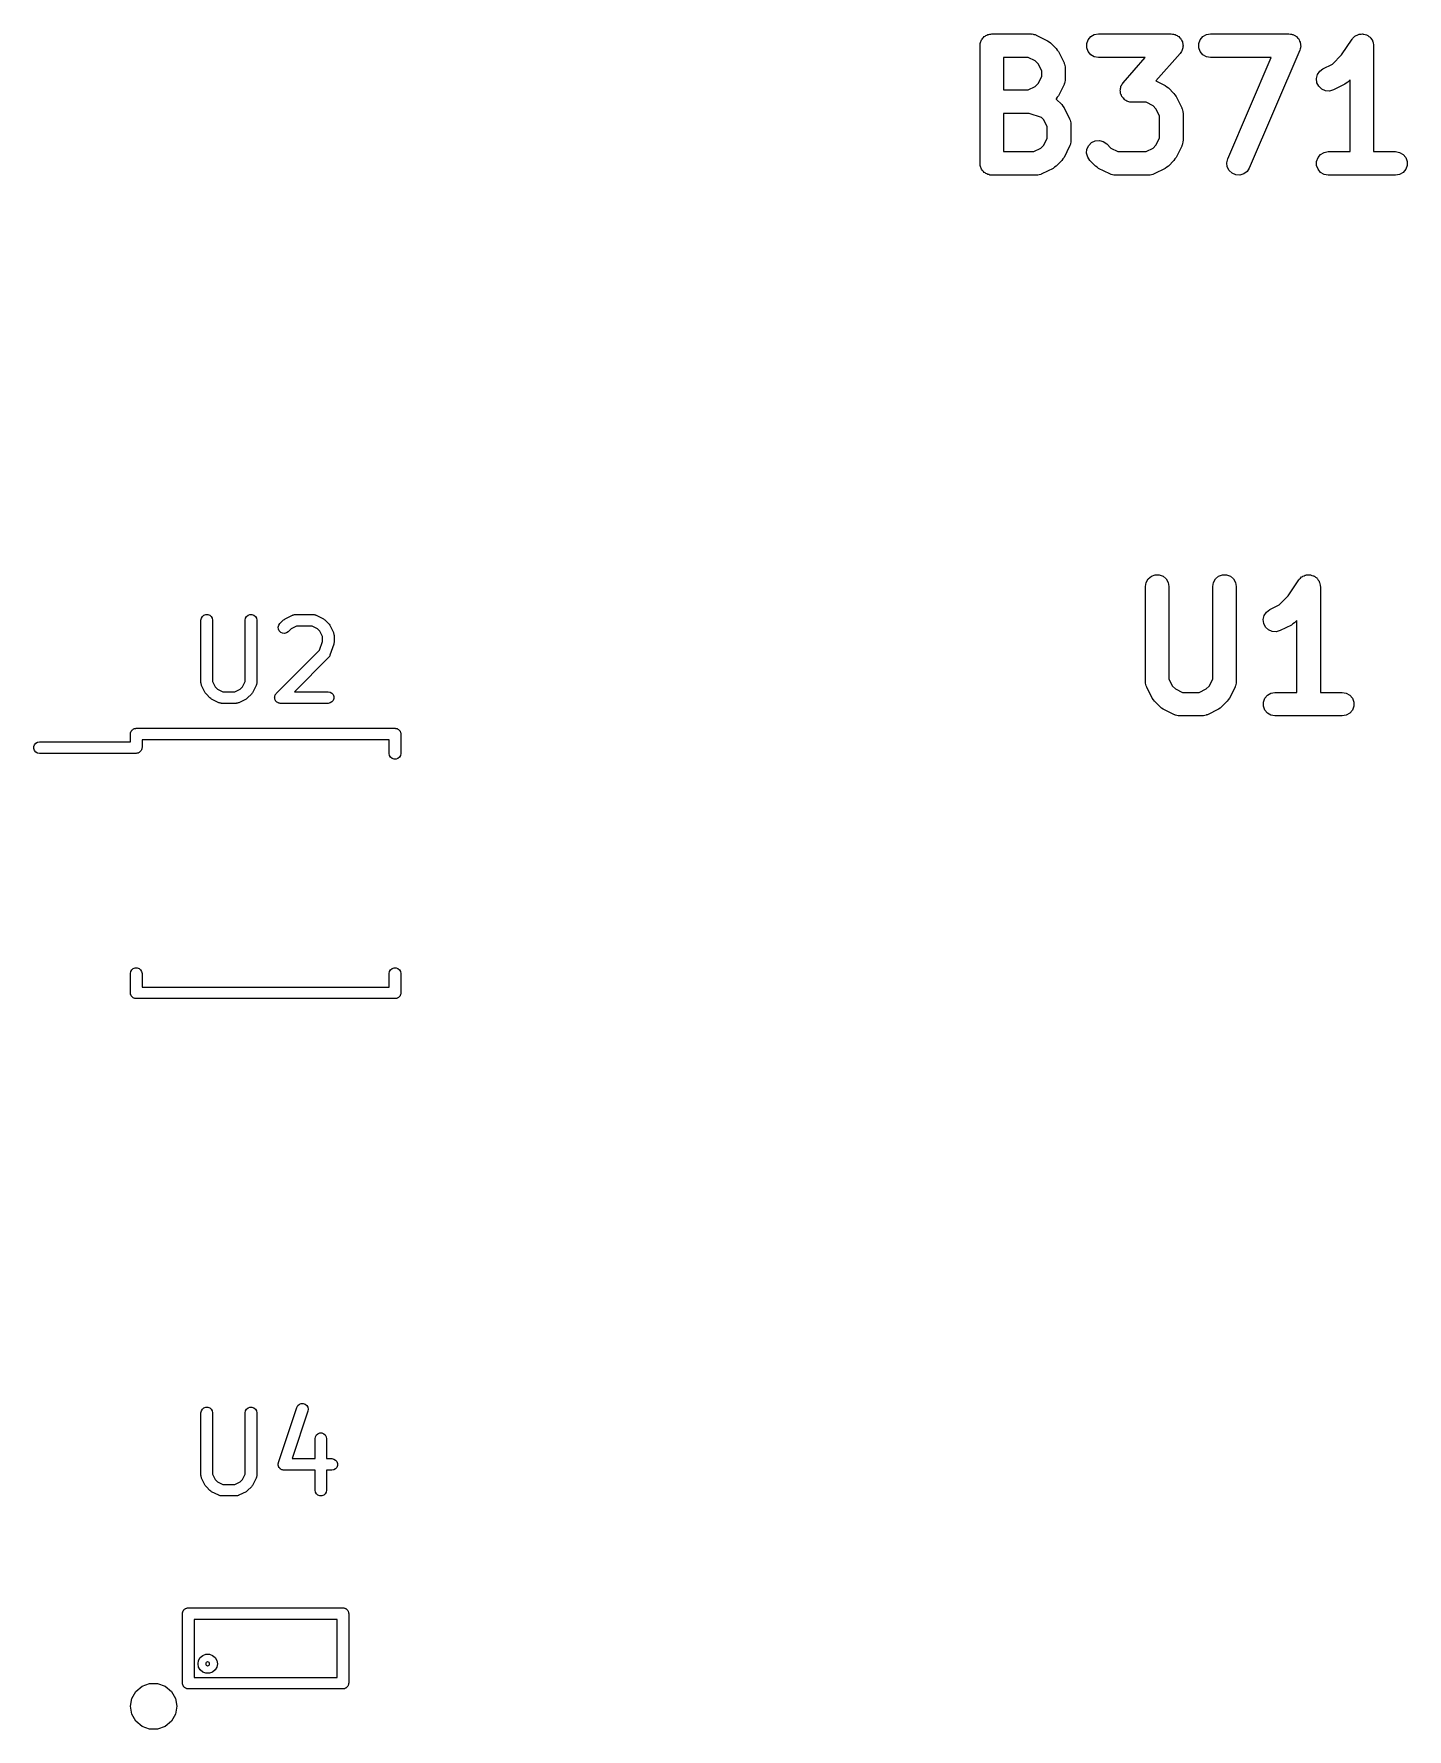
# Model space of a CAD drawing. Extents: x 127.8 to 159.6, y -109 to -87.1.
# Drawn here: x 127.81 to 145.58, y -109 to -87.05 of the extents above; entities that cross this region are included whole.
import ezdxf

# ---------------------------------------------------------------- set-up
doc = ezdxf.new("R2010")
doc.units = 0
doc.header["$MEASUREMENT"] = 0
doc.layers.add('BLACK', color=7, linetype='CONTINUOUS')

msp = doc.modelspace()

# ---------------------------------------------------------------- linework, layer by layer
at = {"layer": 'Black'}
for p, q in [((140.085, -87.118), (140.091, -87.1064)), ((140.091, -87.1064), (140.101, -87.0978)), ((140.101, -87.0978), (140.11, -87.0876)), ((140.11, -87.0876), (140.122, -87.081)), ((140.122, -87.081), (140.132, -87.0724)), ((140.132, -87.0724), (140.144, -87.0678)), ((140.144, -87.0678), (140.156, -87.0612)), ((140.156, -87.0612), (140.169, -87.0588)), ((140.169, -87.0588), (140.182, -87.0543)), ((140.182, -87.0543), (140.195, -87.0543)), ((140.195, -87.0543), (140.208, -87.052)), ((140.208, -87.052), (140.716, -87.052)), ((140.716, -87.052), (140.725, -87.0535)), ((140.725, -87.0535), (140.733, -87.053)), ((140.733, -87.053), (140.751, -87.0581)), ((140.751, -87.0581), (140.768, -87.0612)), ((140.768, -87.0612), (140.776, -87.0656)), ((140.776, -87.0656), (140.784, -87.0681)), ((140.784, -87.0681), (140.929, -87.1406)), ((141.455, -87.1282), (141.489, -87.0876)), ((141.489, -87.0876), (141.535, -87.0612)), ((141.535, -87.0612), (141.587, -87.052)), ((141.587, -87.052), (142.53, -87.052)), ((142.53, -87.052), (142.545, -87.0546)), ((142.545, -87.0546), (142.56, -87.0549)), ((142.56, -87.0549), (142.571, -87.0591)), ((142.571, -87.0591), (142.582, -87.0612)), ((142.582, -87.0612), (142.595, -87.0686)), ((142.595, -87.0686), (142.609, -87.074)), ((142.609, -87.074), (142.618, -87.0817)), ((142.618, -87.0817), (142.628, -87.0876)), ((142.628, -87.0876), (142.638, -87.099)), ((142.638, -87.099), (142.649, -87.1088)), ((142.649, -87.1088), (142.655, -87.1192)), ((142.906, -87.1282), (142.94, -87.0876)), ((142.94, -87.0876), (142.986, -87.0612)), ((142.986, -87.0612), (143.038, -87.052)), ((143.038, -87.052), (144.054, -87.052)), ((144.054, -87.052), (144.072, -87.055)), ((144.072, -87.055), (144.089, -87.056)), ((144.089, -87.056), (144.097, -87.0596)), ((144.097, -87.0596), (144.106, -87.0612)), ((144.106, -87.0612), (144.122, -87.0699)), ((144.122, -87.0699), (144.138, -87.0768)), ((144.138, -87.0768), (144.144, -87.0831)), ((144.144, -87.0831), (144.152, -87.0876)), ((144.152, -87.0876), (144.164, -87.1011)), ((144.164, -87.1011), (144.176, -87.1131)), ((144.176, -87.1131), (144.18, -87.1212)), ((144.871, -87.1198), (144.877, -87.1137)), ((144.877, -87.1137), (144.881, -87.1064)), ((144.881, -87.1064), (144.895, -87.0947)), ((144.895, -87.0947), (144.907, -87.0816)), ((144.907, -87.0816), (144.915, -87.0778)), ((144.915, -87.0778), (144.922, -87.0724)), ((144.922, -87.0724), (144.939, -87.0662)), ((144.939, -87.0662), (144.955, -87.0581)), ((144.955, -87.0581), (144.963, -87.0572)), ((144.963, -87.0572), (144.971, -87.0543)), ((144.971, -87.0543), (144.989, -87.0543)), ((144.989, -87.0543), (145.008, -87.0523)), ((145.008, -87.0523), (145.016, -87.0543)), ((145.016, -87.0543), (145.024, -87.0543)), ((145.024, -87.0543), (145.041, -87.0605)), ((145.041, -87.0605), (145.059, -87.0648)), ((145.059, -87.0648), (145.066, -87.0695)), ((145.066, -87.0695), (145.074, -87.0724)), ((145.074, -87.0724), (145.088, -87.0841)), ((145.088, -87.0841), (145.103, -87.0942)), ((145.103, -87.0942), (145.108, -87.101)), ((145.108, -87.101), (145.114, -87.1064)), ((145.114, -87.1064), (145.124, -87.1222)), ((140.056, -87.2044), (140.058, -87.1912)), ((140.056, -88.7284), (140.056, -87.2044)), ((140.058, -87.1779), (140.062, -87.1654)), ((140.058, -87.1912), (140.058, -87.1779)), ((140.062, -87.1654), (140.065, -87.1522)), ((140.065, -87.1522), (140.071, -87.1407)), ((140.071, -87.1407), (140.076, -87.1282)), ((140.076, -87.1282), (140.085, -87.118)), ((140.929, -87.1406), (140.949, -87.1552)), ((140.949, -87.1552), (140.969, -87.1692)), ((140.969, -87.1692), (141.041, -87.2417)), ((141.041, -87.2417), (141.055, -87.2617)), ((141.055, -87.2617), (141.07, -87.2814)), ((141.07, -87.2814), (141.143, -87.4265)), ((141.437, -87.1779), (141.455, -87.1282)), ((141.437, -87.2308), (141.437, -87.1779)), ((141.455, -87.2806), (141.437, -87.2308)), ((141.489, -87.3211), (141.455, -87.2806)), ((141.535, -87.3476), (141.489, -87.3211)), ((142.645, -87.3047), (142.333, -87.6611)), ((142.653, -87.292), (142.645, -87.3047)), ((142.662, -87.2806), (142.653, -87.292)), ((142.655, -87.1192), (142.662, -87.1282)), ((142.662, -87.1282), (142.667, -87.1422)), ((142.666, -87.2695), (142.662, -87.2806)), ((142.672, -87.2594), (142.666, -87.2695)), ((142.667, -87.1422), (142.675, -87.1552)), ((142.675, -87.2448), (142.672, -87.2594)), ((142.675, -87.1552), (142.676, -87.1668)), ((142.68, -87.2308), (142.675, -87.2448)), ((142.676, -87.1668), (142.68, -87.1779)), ((142.68, -87.1779), (142.68, -87.1928)), ((142.68, -87.1928), (142.683, -87.2075)), ((142.683, -87.2075), (142.68, -87.2191)), ((142.68, -87.2191), (142.68, -87.2308)), ((142.888, -87.1779), (142.906, -87.1282)), ((142.888, -87.2308), (142.888, -87.1779)), ((142.906, -87.2806), (142.888, -87.2308)), ((142.94, -87.3211), (142.906, -87.2806)), ((142.986, -87.3476), (142.94, -87.3211)), ((144.194, -87.2644), (143.541, -88.7884)), ((144.18, -87.1212), (144.186, -87.1282)), ((144.186, -87.1282), (144.192, -87.1447)), ((144.192, -87.1447), (144.2, -87.1603)), ((144.198, -87.2473), (144.194, -87.2644)), ((144.204, -87.2308), (144.198, -87.2473)), ((144.2, -87.1603), (144.201, -87.1694)), ((144.201, -87.1694), (144.204, -87.1779)), ((144.204, -87.1779), (144.204, -87.1955)), ((144.204, -87.1955), (144.206, -87.2129)), ((144.206, -87.2129), (144.204, -87.2217)), ((144.204, -87.2217), (144.204, -87.2308)), ((144.617, -87.442), (144.734, -87.325)), ((144.734, -87.325), (144.871, -87.1198)), ((145.124, -87.1222), (145.134, -87.1368)), ((145.134, -87.1368), (145.137, -87.1449)), ((145.137, -87.1449), (145.141, -87.1522)), ((145.141, -87.1522), (145.144, -87.1702)), ((145.144, -87.1702), (145.149, -87.1876)), ((145.149, -87.1876), (145.149, -87.196)), ((145.149, -87.196), (145.15, -87.2044)), ((145.15, -87.2044), (145.15, -88.576)), ((140.36, -87.3568), (140.36, -87.7777)), ((140.68, -87.3568), (140.36, -87.3568)), ((140.771, -87.4022), (140.68, -87.3568)), ((140.808, -87.4398), (140.771, -87.4022)), ((140.854, -87.5306), (140.808, -87.4398)), ((140.854, -87.6038), (140.854, -87.5306)), ((141.143, -87.4265), (141.145, -87.4349)), ((141.145, -87.4349), (141.149, -87.4425)), ((141.149, -87.4425), (141.153, -87.4601)), ((141.153, -87.4601), (141.158, -87.4772)), ((141.158, -87.4772), (141.157, -87.486)), ((141.157, -87.486), (141.159, -87.4947)), ((141.159, -87.4947), (141.159, -87.6398)), ((141.587, -87.3568), (141.535, -87.3476)), ((142.194, -87.3568), (141.587, -87.3568)), ((141.908, -87.6846), (142.194, -87.3568)), ((143.038, -87.3568), (142.986, -87.3476)), ((143.823, -87.3568), (143.038, -87.3568)), ((143.261, -88.6683), (143.823, -87.3568)), ((144.422, -87.5792), (144.452, -87.535)), ((144.452, -87.535), (144.494, -87.5035)), ((144.494, -87.5035), (144.617, -87.442)), ((140.68, -87.7777), (140.771, -87.7323)), ((140.771, -87.7323), (140.808, -87.6947)), ((140.808, -87.6947), (140.854, -87.6038)), ((141.143, -87.708), (141.07, -87.8531)), ((141.145, -87.6995), (141.143, -87.708)), ((141.149, -87.6919), (141.145, -87.6995)), ((141.153, -87.6743), (141.149, -87.6919)), ((141.158, -87.6572), (141.153, -87.6743)), ((141.159, -87.6398), (141.157, -87.6484)), ((141.157, -87.6484), (141.158, -87.6572)), ((141.87, -87.7818), (141.872, -87.7702)), ((141.872, -87.7585), (141.877, -87.7445)), ((141.872, -87.7702), (141.872, -87.7585)), ((141.877, -87.7445), (141.88, -87.7299)), ((141.88, -87.7299), (141.886, -87.7198)), ((141.886, -87.7198), (141.89, -87.7087)), ((141.89, -87.7087), (141.9, -87.6973)), ((141.9, -87.6973), (141.908, -87.6846)), ((142.333, -87.6611), (142.453, -87.7212)), ((142.453, -87.7212), (142.473, -87.7357)), ((142.473, -87.7357), (142.493, -87.7497)), ((142.493, -87.7497), (142.565, -87.8223)), ((144.41, -87.6307), (144.422, -87.5792)), ((144.416, -87.6832), (144.41, -87.6307)), ((144.44, -87.7306), (144.416, -87.6832)), ((144.478, -87.767), (144.44, -87.7306)), ((144.527, -87.788), (144.478, -87.767)), ((144.776, -87.7035), (144.63, -87.7761)), ((144.795, -87.689), (144.776, -87.7035)), ((144.815, -87.675), (144.795, -87.689)), ((144.845, -87.6449), (144.815, -87.675)), ((144.845, -88.576), (144.845, -87.6449)), ((140.36, -87.7777), (140.68, -87.7777)), ((141.041, -87.8927), (141.04, -87.894)), ((141.04, -87.894), (141.041, -87.8949)), ((141.055, -87.8727), (141.041, -87.8927)), ((141.041, -87.8949), (141.114, -87.9675)), ((141.07, -87.8531), (141.055, -87.8727)), ((141.114, -87.9675), (141.128, -87.9875)), ((141.128, -87.9875), (141.143, -88.0071)), ((141.872, -87.7965), (141.87, -87.7818)), ((141.872, -87.8114), (141.872, -87.7965)), ((141.876, -87.8225), (141.872, -87.8114)), ((141.878, -87.8341), (141.876, -87.8225)), ((141.885, -87.8471), (141.878, -87.8341)), ((141.89, -87.8611), (141.885, -87.8471)), ((141.898, -87.8702), (141.89, -87.8611)), ((141.904, -87.8805), (141.898, -87.8702)), ((141.915, -87.8903), (141.904, -87.8805)), ((141.924, -87.9017), (141.915, -87.8903)), ((141.935, -87.9076), (141.924, -87.9017)), ((141.943, -87.9153), (141.935, -87.9076)), ((141.957, -87.9207), (141.943, -87.9153)), ((141.97, -87.9281), (141.957, -87.9207)), ((141.982, -87.9302), (141.97, -87.9281)), ((141.993, -87.9344), (141.982, -87.9302)), ((142.008, -87.9348), (141.993, -87.9344)), ((142.022, -87.9373), (142.008, -87.9348)), ((142.204, -87.9373), (142.022, -87.9373)), ((142.295, -87.9828), (142.204, -87.9373)), ((142.332, -88.0204), (142.295, -87.9828)), ((142.565, -87.8223), (142.579, -87.8423)), ((142.579, -87.8423), (142.594, -87.8619)), ((142.594, -87.8619), (142.667, -88.0071)), ((144.58, -87.7912), (144.527, -87.788)), ((144.63, -87.7761), (144.58, -87.7912)), ((140.36, -88.0825), (140.36, -88.576)), ((140.691, -88.0825), (140.36, -88.0825)), ((140.851, -88.1359), (140.691, -88.0825)), ((140.881, -88.1655), (140.851, -88.1359)), ((140.926, -88.2563), (140.881, -88.1655)), ((141.143, -88.0071), (141.215, -88.1522)), ((141.215, -88.1522), (141.218, -88.1606)), ((141.218, -88.1606), (141.222, -88.1682)), ((141.222, -88.1682), (141.225, -88.1858)), ((141.225, -88.1858), (141.23, -88.2029)), ((141.23, -88.2029), (141.23, -88.2117)), ((142.378, -88.1112), (142.332, -88.0204)), ((142.378, -88.4021), (142.378, -88.1112)), ((142.667, -88.0071), (142.669, -88.0155)), ((142.669, -88.0155), (142.673, -88.0231)), ((142.673, -88.0231), (142.677, -88.0407)), ((142.677, -88.0407), (142.682, -88.0578)), ((142.682, -88.0578), (142.681, -88.0666)), ((142.681, -88.0666), (142.683, -88.0752)), ((142.683, -88.0752), (142.683, -88.4381)), ((140.881, -88.493), (140.926, -88.4021)), ((140.926, -88.4021), (140.926, -88.2563)), ((141.23, -88.2117), (141.231, -88.2204)), ((141.231, -88.2204), (141.231, -88.4381)), ((142.332, -88.493), (142.378, -88.4021)), ((140.36, -88.576), (140.753, -88.576)), ((140.753, -88.576), (140.843, -88.5305)), ((140.843, -88.5305), (140.881, -88.493)), ((141.215, -88.5062), (141.143, -88.6514)), ((141.218, -88.4978), (141.215, -88.5062)), ((141.222, -88.4902), (141.218, -88.4978)), ((141.225, -88.4726), (141.222, -88.4902)), ((141.23, -88.4555), (141.225, -88.4726)), ((141.231, -88.4381), (141.23, -88.4467)), ((141.23, -88.4467), (141.23, -88.4555)), ((141.435, -88.5965), (141.44, -88.5438)), ((141.449, -88.6476), (141.435, -88.5965)), ((141.44, -88.5438), (141.462, -88.4958)), ((141.479, -88.691), (141.449, -88.6476)), ((141.462, -88.4958), (141.499, -88.4584)), ((141.499, -88.4584), (141.547, -88.436)), ((141.547, -88.436), (141.6, -88.4314)), ((141.6, -88.4314), (141.651, -88.4451)), ((141.651, -88.4451), (141.695, -88.4755)), ((141.695, -88.4755), (141.75, -88.5305)), ((141.75, -88.5305), (141.841, -88.576)), ((141.841, -88.576), (142.204, -88.576)), ((142.204, -88.576), (142.295, -88.5305)), ((142.295, -88.5305), (142.332, -88.493)), ((142.667, -88.5062), (142.594, -88.6514)), ((142.669, -88.4978), (142.667, -88.5062)), ((142.673, -88.4902), (142.669, -88.4978)), ((142.677, -88.4726), (142.673, -88.4902)), ((142.682, -88.4555), (142.677, -88.4726)), ((142.683, -88.4381), (142.681, -88.4467)), ((142.681, -88.4467), (142.682, -88.4555)), ((144.43, -88.6522), (144.464, -88.6116)), ((144.464, -88.6116), (144.51, -88.5852)), ((144.51, -88.5852), (144.562, -88.576)), ((144.562, -88.576), (144.845, -88.576)), ((145.15, -88.576), (145.433, -88.576)), ((145.433, -88.576), (145.485, -88.5852)), ((145.485, -88.5852), (145.531, -88.6116)), ((145.531, -88.6116), (145.565, -88.6522)), ((140.058, -88.7415), (140.056, -88.7284)), ((140.058, -88.7548), (140.058, -88.7415)), ((140.062, -88.7674), (140.058, -88.7548)), ((140.065, -88.7805), (140.062, -88.7674)), ((140.071, -88.792), (140.065, -88.7805)), ((140.076, -88.8046), (140.071, -88.792)), ((140.085, -88.8148), (140.076, -88.8046)), ((140.091, -88.8263), (140.085, -88.8148)), ((140.101, -88.8349), (140.091, -88.8263)), ((140.11, -88.8451), (140.101, -88.8349)), ((140.122, -88.8518), (140.11, -88.8451)), ((140.132, -88.8604), (140.122, -88.8518)), ((140.144, -88.8649), (140.132, -88.8604)), ((140.156, -88.8716), (140.144, -88.8649)), ((140.848, -88.8672), (140.841, -88.8716)), ((140.857, -88.8647), (140.848, -88.8672)), ((141.002, -88.7921), (140.857, -88.8647)), ((141.021, -88.7776), (141.002, -88.7921)), ((141.041, -88.7636), (141.021, -88.7776)), ((141.114, -88.691), (141.041, -88.7636)), ((141.128, -88.671), (141.114, -88.691)), ((141.143, -88.6514), (141.128, -88.671)), ((141.552, -88.7636), (141.479, -88.691)), ((141.572, -88.7776), (141.552, -88.7636)), ((141.591, -88.7921), (141.572, -88.7776)), ((141.736, -88.8647), (141.591, -88.7921)), ((141.745, -88.8672), (141.736, -88.8647)), ((141.752, -88.8716), (141.745, -88.8672)), ((142.3, -88.8672), (142.292, -88.8716)), ((142.308, -88.8647), (142.3, -88.8672)), ((142.453, -88.7921), (142.308, -88.8647)), ((142.473, -88.7776), (142.453, -88.7921)), ((142.493, -88.7636), (142.473, -88.7776)), ((142.565, -88.691), (142.493, -88.7636)), ((142.579, -88.671), (142.565, -88.691)), ((142.594, -88.6514), (142.579, -88.671)), ((143.249, -88.7199), (143.261, -88.6683)), ((143.255, -88.7724), (143.249, -88.7199)), ((143.279, -88.8197), (143.255, -88.7724)), ((143.318, -88.8559), (143.279, -88.8197)), ((143.366, -88.8767), (143.318, -88.8559)), ((143.47, -88.8644), (143.419, -88.8797)), ((143.512, -88.8327), (143.47, -88.8644)), ((143.541, -88.7884), (143.512, -88.8327)), ((144.412, -88.7019), (144.43, -88.6522)), ((144.412, -88.7548), (144.412, -88.7019)), ((144.43, -88.8046), (144.412, -88.7548)), ((144.464, -88.8451), (144.43, -88.8046)), ((144.51, -88.8716), (144.464, -88.8451)), ((145.531, -88.8451), (145.485, -88.8716)), ((145.565, -88.8046), (145.531, -88.8451)), ((145.565, -88.6522), (145.583, -88.7019)), ((145.583, -88.7548), (145.565, -88.8046)), ((145.583, -88.7019), (145.583, -88.7548)), ((140.169, -88.8739), (140.156, -88.8716)), ((140.182, -88.8785), (140.169, -88.8739)), ((140.195, -88.8785), (140.182, -88.8785)), ((140.208, -88.8808), (140.195, -88.8785)), ((140.789, -88.8808), (140.208, -88.8808)), ((140.797, -88.8792), (140.789, -88.8808)), ((140.806, -88.8798), (140.797, -88.8792)), ((140.823, -88.8747), (140.806, -88.8798)), ((140.841, -88.8716), (140.823, -88.8747)), ((141.77, -88.8747), (141.752, -88.8716)), ((141.787, -88.8798), (141.77, -88.8747)), ((141.796, -88.8792), (141.787, -88.8798)), ((141.805, -88.8808), (141.796, -88.8792)), ((142.24, -88.8808), (141.805, -88.8808)), ((142.249, -88.8792), (142.24, -88.8808)), ((142.257, -88.8798), (142.249, -88.8792)), ((142.275, -88.8747), (142.257, -88.8798)), ((142.292, -88.8716), (142.275, -88.8747)), ((143.419, -88.8797), (143.366, -88.8767)), ((144.562, -88.8808), (144.51, -88.8716)), ((145.433, -88.8808), (144.562, -88.8808)), ((145.485, -88.8716), (145.433, -88.8808)), ((142.206, -94.1525), (142.232, -94.1066)), ((142.232, -94.1066), (142.273, -94.0726)), ((142.273, -94.0726), (142.322, -94.0545)), ((142.322, -94.0545), (142.375, -94.0545)), ((142.375, -94.0545), (142.425, -94.0726)), ((142.425, -94.0726), (142.466, -94.1066)), ((142.466, -94.1066), (142.492, -94.1525)), ((143.077, -94.1525), (143.103, -94.1066)), ((143.103, -94.1066), (143.144, -94.0726)), ((143.144, -94.0726), (143.193, -94.0545)), ((143.193, -94.0545), (143.246, -94.0545)), ((143.246, -94.0545), (143.296, -94.0726)), ((143.296, -94.0726), (143.336, -94.1066)), ((143.336, -94.1066), (143.363, -94.1525)), ((144.045, -94.3252), (144.181, -94.1201)), ((144.181, -94.1201), (144.187, -94.114)), ((144.187, -94.114), (144.192, -94.1066)), ((144.192, -94.1066), (144.205, -94.095)), ((144.205, -94.095), (144.218, -94.0818)), ((144.218, -94.0818), (144.226, -94.0781)), ((144.226, -94.0781), (144.232, -94.0726)), ((144.232, -94.0726), (144.249, -94.0664)), ((144.249, -94.0664), (144.265, -94.0583)), ((144.265, -94.0583), (144.274, -94.0574)), ((144.274, -94.0574), (144.282, -94.0545)), ((144.282, -94.0545), (144.3, -94.0545)), ((144.3, -94.0545), (144.318, -94.0525)), ((144.318, -94.0525), (144.326, -94.0545)), ((144.326, -94.0545), (144.335, -94.0545)), ((144.335, -94.0545), (144.352, -94.0607)), ((144.352, -94.0607), (144.37, -94.0651)), ((144.37, -94.0651), (144.377, -94.0697)), ((144.377, -94.0697), (144.384, -94.0726)), ((144.384, -94.0726), (144.398, -94.0843)), ((144.398, -94.0843), (144.414, -94.0944)), ((144.414, -94.0944), (144.419, -94.1012)), ((144.419, -94.1012), (144.425, -94.1066)), ((144.425, -94.1066), (144.434, -94.1224)), ((144.434, -94.1224), (144.445, -94.1371)), ((142.196, -94.2046), (142.206, -94.1525)), ((142.196, -95.4383), (142.196, -94.2046)), ((142.492, -94.1525), (142.501, -94.2046)), ((142.501, -94.2046), (142.501, -95.4023)), ((143.067, -94.2046), (143.077, -94.1525)), ((143.067, -95.4023), (143.067, -94.2046)), ((143.363, -94.1525), (143.372, -94.2046)), ((143.372, -94.2046), (143.372, -95.4383)), ((143.928, -94.4422), (144.045, -94.3252)), ((144.445, -94.1371), (144.447, -94.1452)), ((144.447, -94.1452), (144.451, -94.1525)), ((144.451, -94.1525), (144.455, -94.1704)), ((144.455, -94.1704), (144.46, -94.1879)), ((144.46, -94.1879), (144.459, -94.1963)), ((144.459, -94.1963), (144.461, -94.2046)), ((144.461, -94.2046), (144.461, -95.5762)), ((130.011, -94.5774), (130.035, -94.5685)), ((130.035, -94.5685), (130.061, -94.5685)), ((130.061, -94.5685), (130.086, -94.5774)), ((130.582, -94.5774), (130.606, -94.5685)), ((130.606, -94.5685), (130.633, -94.5685)), ((130.633, -94.5685), (130.657, -94.5774)), ((131.157, -94.5753), (131.162, -94.5741)), ((131.162, -94.5741), (131.165, -94.5719)), ((131.165, -94.5719), (131.174, -94.5704)), ((131.174, -94.5704), (131.182, -94.5679)), ((131.182, -94.5679), (131.187, -94.5681)), ((131.187, -94.5681), (131.191, -94.5674)), ((131.191, -94.5674), (131.429, -94.5674)), ((131.429, -94.5674), (131.433, -94.5681)), ((131.433, -94.5681), (131.438, -94.5679)), ((131.438, -94.5679), (131.446, -94.5704)), ((131.446, -94.5704), (131.455, -94.5719)), ((131.455, -94.5719), (131.458, -94.5741)), ((131.458, -94.5741), (131.463, -94.5753)), ((143.733, -94.5794), (143.762, -94.5353)), ((143.762, -94.5353), (143.805, -94.5037)), ((143.805, -94.5037), (143.928, -94.4422)), ((129.973, -94.6424), (129.978, -94.6167)), ((129.973, -95.4519), (129.973, -94.6424)), ((129.978, -94.6167), (129.991, -94.5942)), ((129.991, -94.5942), (130.011, -94.5774)), ((130.086, -94.5774), (130.106, -94.5942)), ((130.106, -94.5942), (130.119, -94.6167)), ((130.119, -94.6167), (130.123, -94.6424)), ((130.123, -94.6424), (130.123, -95.4342)), ((130.545, -94.6424), (130.549, -94.6167)), ((130.545, -95.4342), (130.545, -94.6424)), ((130.549, -94.6167), (130.562, -94.5942)), ((130.562, -94.5942), (130.582, -94.5774)), ((130.657, -94.5774), (130.677, -94.5942)), ((130.677, -94.5942), (130.69, -94.6167)), ((130.69, -94.6167), (130.695, -94.6424)), ((130.695, -94.6424), (130.695, -95.4519)), ((130.973, -94.7311), (130.98, -94.7059)), ((130.976, -94.757), (130.973, -94.7311)), ((130.987, -94.7806), (130.976, -94.757)), ((130.98, -94.7059), (130.995, -94.6846)), ((131.005, -94.7991), (130.987, -94.7806)), ((130.995, -94.6846), (131.043, -94.637)), ((131.043, -94.637), (131.053, -94.6301)), ((131.053, -94.6301), (131.062, -94.6229)), ((131.062, -94.6229), (131.157, -94.5753)), ((131.101, -94.7907), (131.08, -94.8056)), ((131.14, -94.7516), (131.101, -94.7907)), ((131.209, -94.7174), (131.14, -94.7516)), ((131.411, -94.7174), (131.209, -94.7174)), ((131.48, -94.7516), (131.411, -94.7174)), ((131.463, -94.5753), (131.558, -94.6229)), ((131.51, -94.782), (131.48, -94.7516)), ((131.545, -94.8506), (131.51, -94.782)), ((131.558, -94.6229), (131.567, -94.6301)), ((131.567, -94.6301), (131.577, -94.637)), ((131.577, -94.637), (131.625, -94.6846)), ((131.625, -94.6846), (131.632, -94.6944)), ((131.632, -94.6944), (131.639, -94.7041)), ((131.639, -94.7041), (131.687, -94.7993)), ((143.721, -94.6309), (143.733, -94.5794)), ((143.727, -94.6835), (143.721, -94.6309)), ((143.75, -94.7308), (143.727, -94.6835)), ((143.789, -94.7672), (143.75, -94.7308)), ((143.837, -94.7883), (143.789, -94.7672)), ((143.89, -94.7914), (143.837, -94.7883)), ((143.941, -94.7763), (143.89, -94.7914)), ((144.086, -94.7038), (143.941, -94.7763)), ((144.106, -94.6892), (144.086, -94.7038)), ((144.126, -94.6752), (144.106, -94.6892)), ((144.156, -94.6451), (144.126, -94.6752)), ((144.156, -95.5762), (144.156, -94.6451)), ((131.029, -94.8101), (131.005, -94.7991)), ((131.055, -94.8123), (131.029, -94.8101)), ((131.08, -94.8056), (131.055, -94.8123)), ((131.506, -95.0304), (131.545, -94.9159)), ((131.545, -94.9159), (131.545, -94.8506)), ((131.691, -94.9518), (131.643, -95.0947)), ((131.687, -94.7993), (131.688, -94.8035)), ((131.688, -94.8035), (131.69, -94.8072)), ((131.69, -94.8072), (131.692, -94.8159)), ((131.692, -94.9399), (131.691, -94.9518)), ((131.692, -94.8159), (131.694, -94.8243)), ((131.695, -94.9281), (131.692, -94.9399)), ((131.694, -94.8243), (131.694, -94.8286)), ((131.694, -94.8286), (131.695, -94.8329)), ((131.695, -94.8329), (131.695, -94.9281)), ((130.947, -95.5893), (131.506, -95.0304)), ((131.625, -95.124), (131.182, -95.5674)), ((131.627, -95.1204), (131.625, -95.124)), ((131.631, -95.1176), (131.627, -95.1204)), ((131.635, -95.1099), (131.631, -95.1176)), ((131.64, -95.1026), (131.635, -95.1099)), ((131.641, -95.0985), (131.64, -95.1026)), ((131.643, -95.0947), (131.641, -95.0985)), ((129.974, -95.4562), (129.973, -95.4519)), ((130.123, -95.4342), (130.157, -95.5027)), ((130.51, -95.5027), (130.545, -95.4342)), ((130.695, -95.4519), (130.694, -95.4562)), ((142.198, -95.447), (142.196, -95.4383)), ((142.197, -95.4557), (142.198, -95.447)), ((142.501, -95.4023), (142.547, -95.4932)), ((143.022, -95.4932), (143.067, -95.4023)), ((143.372, -95.4383), (143.371, -95.447)), ((143.371, -95.447), (143.371, -95.4557)), ((129.974, -95.4605), (129.974, -95.4562)), ((129.976, -95.4689), (129.974, -95.4605)), ((129.978, -95.4776), (129.976, -95.4689)), ((129.98, -95.4813), (129.978, -95.4776)), ((129.981, -95.4854), (129.98, -95.4813)), ((130.029, -95.5807), (129.981, -95.4854)), ((130.036, -95.5903), (130.029, -95.5807)), ((130.043, -95.6002), (130.036, -95.5903)), ((130.09, -95.6478), (130.043, -95.6002)), ((130.1, -95.6547), (130.09, -95.6478)), ((130.11, -95.6618), (130.1, -95.6547)), ((130.205, -95.7095), (130.11, -95.6618)), ((130.157, -95.5027), (130.188, -95.5331)), ((130.188, -95.5331), (130.256, -95.5674)), ((130.256, -95.5674), (130.411, -95.5674)), ((130.411, -95.5674), (130.48, -95.5331)), ((130.558, -95.6618), (130.463, -95.7095)), ((130.48, -95.5331), (130.51, -95.5027)), ((130.567, -95.6547), (130.558, -95.6618)), ((130.577, -95.6478), (130.567, -95.6547)), ((130.625, -95.6002), (130.577, -95.6478)), ((130.632, -95.5903), (130.625, -95.6002)), ((130.639, -95.5807), (130.632, -95.5903)), ((130.687, -95.4854), (130.639, -95.5807)), ((130.688, -95.4813), (130.687, -95.4854)), ((130.69, -95.4776), (130.688, -95.4813)), ((130.692, -95.4689), (130.69, -95.4776)), ((130.694, -95.4605), (130.692, -95.4689)), ((130.694, -95.4562), (130.694, -95.4605)), ((130.926, -95.6358), (130.927, -95.6327)), ((130.927, -95.6456), (130.926, -95.6358)), ((130.927, -95.6294), (130.93, -95.6201)), ((130.927, -95.6327), (130.927, -95.6294)), ((130.927, -95.6554), (130.927, -95.6456)), ((130.928, -95.6585), (130.927, -95.6554)), ((130.928, -95.6618), (130.928, -95.6585)), ((130.932, -95.6707), (130.928, -95.6618)), ((130.93, -95.6201), (130.933, -95.6107)), ((130.936, -95.6799), (130.932, -95.6707)), ((130.933, -95.6107), (130.934, -95.608)), ((130.934, -95.608), (130.936, -95.6049)), ((130.936, -95.6049), (130.942, -95.5974)), ((130.942, -95.5974), (130.947, -95.5893)), ((131.182, -95.5674), (131.62, -95.5674)), ((131.62, -95.5674), (131.645, -95.5719)), ((131.645, -95.5719), (131.668, -95.5849)), ((131.668, -95.5849), (131.684, -95.6049)), ((131.684, -95.6049), (131.693, -95.6294)), ((131.693, -95.6554), (131.684, -95.6799)), ((131.693, -95.6294), (131.693, -95.6554)), ((142.203, -95.4729), (142.197, -95.4557)), ((142.206, -95.4904), (142.203, -95.4729)), ((142.21, -95.4981), (142.206, -95.4904)), ((142.213, -95.5065), (142.21, -95.4981)), ((142.285, -95.6516), (142.213, -95.5065)), ((142.3, -95.6712), (142.285, -95.6516)), ((142.314, -95.6912), (142.3, -95.6712)), ((142.547, -95.4932), (142.584, -95.5308)), ((142.584, -95.5308), (142.675, -95.5762)), ((142.675, -95.5762), (142.893, -95.5762)), ((142.893, -95.5762), (142.984, -95.5308)), ((142.984, -95.5308), (143.022, -95.4932)), ((143.269, -95.6712), (143.255, -95.6912)), ((143.283, -95.6516), (143.269, -95.6712)), ((143.356, -95.5065), (143.283, -95.6516)), ((143.359, -95.4981), (143.356, -95.5065)), ((143.363, -95.4904), (143.359, -95.4981)), ((143.366, -95.4729), (143.363, -95.4904)), ((143.371, -95.4557), (143.366, -95.4729)), ((143.723, -95.7021), (143.741, -95.6524)), ((143.741, -95.6524), (143.775, -95.6119)), ((143.775, -95.6119), (143.821, -95.5854)), ((143.821, -95.5854), (143.873, -95.5762)), ((143.873, -95.5762), (144.156, -95.5762)), ((144.461, -95.5762), (144.744, -95.5762)), ((144.744, -95.5762), (144.796, -95.5854)), ((144.796, -95.5854), (144.842, -95.6119)), ((144.842, -95.6119), (144.876, -95.6524)), ((144.876, -95.6524), (144.894, -95.7021)), ((130.209, -95.7107), (130.205, -95.7095)), ((130.213, -95.7129), (130.209, -95.7107)), ((130.222, -95.7144), (130.213, -95.7129)), ((130.23, -95.7169), (130.222, -95.7144)), ((130.234, -95.7166), (130.23, -95.7169)), ((130.239, -95.7174), (130.234, -95.7166)), ((130.429, -95.7174), (130.239, -95.7174)), ((130.433, -95.7166), (130.429, -95.7174)), ((130.438, -95.7169), (130.433, -95.7166)), ((130.446, -95.7144), (130.438, -95.7169)), ((130.455, -95.7129), (130.446, -95.7144)), ((130.458, -95.7107), (130.455, -95.7129)), ((130.463, -95.7095), (130.458, -95.7107)), ((130.938, -95.6824), (130.936, -95.6799)), ((130.939, -95.6854), (130.938, -95.6824)), ((130.946, -95.6923), (130.939, -95.6854)), ((130.952, -95.6998), (130.946, -95.6923)), ((130.955, -95.7015), (130.952, -95.6998)), ((130.957, -95.7038), (130.955, -95.7015)), ((130.966, -95.708), (130.957, -95.7038)), ((130.975, -95.7129), (130.966, -95.708)), ((130.978, -95.7134), (130.975, -95.7129)), ((130.981, -95.7148), (130.978, -95.7134)), ((130.991, -95.7157), (130.981, -95.7148)), ((131, -95.7174), (130.991, -95.7157)), ((131.62, -95.7174), (131, -95.7174)), ((131.645, -95.7129), (131.62, -95.7174)), ((131.668, -95.6998), (131.645, -95.7129)), ((131.684, -95.6799), (131.668, -95.6998)), ((142.386, -95.7638), (142.314, -95.6912)), ((142.406, -95.7778), (142.386, -95.7638)), ((142.426, -95.7923), (142.406, -95.7778)), ((142.571, -95.8649), (142.426, -95.7923)), ((142.579, -95.8674), (142.571, -95.8649)), ((142.587, -95.8718), (142.579, -95.8674)), ((142.605, -95.8749), (142.587, -95.8718)), ((142.622, -95.88), (142.605, -95.8749)), ((142.63, -95.8795), (142.622, -95.88)), ((142.639, -95.881), (142.63, -95.8795)), ((142.929, -95.881), (142.639, -95.881)), ((142.938, -95.8795), (142.929, -95.881)), ((142.947, -95.88), (142.938, -95.8795)), ((142.964, -95.8749), (142.947, -95.88)), ((142.982, -95.8718), (142.964, -95.8749)), ((142.989, -95.8674), (142.982, -95.8718)), ((142.998, -95.8649), (142.989, -95.8674)), ((143.143, -95.7923), (142.998, -95.8649)), ((143.162, -95.7778), (143.143, -95.7923)), ((143.182, -95.7638), (143.162, -95.7778)), ((143.255, -95.6912), (143.182, -95.7638)), ((143.723, -95.7551), (143.723, -95.7021)), ((143.741, -95.8048), (143.723, -95.7551)), ((143.775, -95.8454), (143.741, -95.8048)), ((143.821, -95.8718), (143.775, -95.8454)), ((143.873, -95.881), (143.821, -95.8718)), ((144.744, -95.881), (143.873, -95.881)), ((144.796, -95.8718), (144.744, -95.881)), ((144.842, -95.8454), (144.796, -95.8718)), ((144.876, -95.8048), (144.842, -95.8454)), ((144.894, -95.7551), (144.876, -95.8048)), ((144.894, -95.7021), (144.894, -95.7551)), ((129.06, -96.115), (129.061, -96.1085)), ((129.061, -96.102), (129.063, -96.0958)), ((129.061, -96.1085), (129.061, -96.102)), ((129.063, -96.0958), (129.065, -96.0893)), ((129.065, -96.0893), (129.068, -96.0837)), ((129.068, -96.0837), (129.07, -96.0775)), ((129.07, -96.0775), (129.074, -96.0725)), ((129.074, -96.0725), (129.078, -96.0668)), ((129.078, -96.0668), (129.083, -96.0626)), ((129.083, -96.0626), (129.087, -96.0575)), ((129.087, -96.0575), (129.092, -96.0543)), ((129.092, -96.0543), (129.097, -96.05)), ((129.097, -96.05), (129.104, -96.0478)), ((129.104, -96.0478), (129.109, -96.0445)), ((129.109, -96.0445), (129.116, -96.0434)), ((129.116, -96.0434), (129.122, -96.0411)), ((129.122, -96.0411), (129.129, -96.0411)), ((129.129, -96.0411), (129.135, -96.04)), ((129.135, -96.04), (132.485, -96.04)), ((132.485, -96.04), (132.491, -96.0411)), ((132.491, -96.0411), (132.498, -96.0411)), ((132.498, -96.0411), (132.504, -96.0434)), ((132.504, -96.0434), (132.511, -96.0445)), ((132.511, -96.0445), (132.516, -96.0478)), ((132.516, -96.0478), (132.523, -96.05)), ((132.523, -96.05), (132.528, -96.0543)), ((132.528, -96.0543), (132.533, -96.0575)), ((132.533, -96.0575), (132.537, -96.0626)), ((132.537, -96.0626), (132.542, -96.0668)), ((132.542, -96.0668), (132.546, -96.0725)), ((132.546, -96.0725), (132.55, -96.0775)), ((132.55, -96.0775), (132.552, -96.0837)), ((132.552, -96.0837), (132.555, -96.0893)), ((132.555, -96.0893), (132.557, -96.0958)), ((132.557, -96.0958), (132.559, -96.102)), ((132.559, -96.102), (132.559, -96.1085)), ((132.559, -96.1085), (132.56, -96.115)), ((127.811, -96.277), (127.82, -96.2525)), ((127.811, -96.303), (127.811, -96.277)), ((127.82, -96.3275), (127.811, -96.303)), ((127.82, -96.2525), (127.837, -96.2325)), ((127.837, -96.3475), (127.82, -96.3275)), ((127.837, -96.2325), (127.859, -96.2195)), ((127.859, -96.2195), (127.885, -96.215)), ((127.885, -96.215), (129.06, -96.215)), ((129.06, -96.215), (129.06, -96.115)), ((129.2, -96.3275), (129.196, -96.3325)), ((129.202, -96.3213), (129.2, -96.3275)), ((129.205, -96.3157), (129.202, -96.3213)), ((129.207, -96.3092), (129.205, -96.3157)), ((129.209, -96.303), (129.207, -96.3092)), ((129.21, -96.29), (129.209, -96.2965)), ((129.209, -96.2965), (129.209, -96.303)), ((132.41, -96.19), (129.21, -96.19)), ((129.21, -96.19), (129.21, -96.29)), ((132.41, -96.365), (132.41, -96.19)), ((132.56, -96.115), (132.56, -96.365)), ((127.859, -96.3605), (127.837, -96.3475)), ((127.885, -96.365), (127.859, -96.3605)), ((129.135, -96.365), (127.885, -96.365)), ((129.141, -96.3639), (129.135, -96.365)), ((129.148, -96.3639), (129.141, -96.3639)), ((129.154, -96.3616), (129.148, -96.3639)), ((129.161, -96.3605), (129.154, -96.3616)), ((129.166, -96.3572), (129.161, -96.3605)), ((129.172, -96.355), (129.166, -96.3572)), ((129.178, -96.3507), (129.172, -96.355)), ((129.183, -96.3475), (129.178, -96.3507)), ((129.187, -96.3424), (129.183, -96.3475)), ((129.192, -96.3382), (129.187, -96.3424)), ((129.196, -96.3325), (129.192, -96.3382)), ((132.415, -96.3907), (132.41, -96.365)), ((132.428, -96.4132), (132.415, -96.3907)), ((132.447, -96.43), (132.428, -96.4132)), ((132.472, -96.4389), (132.447, -96.43)), ((132.498, -96.4389), (132.472, -96.4389)), ((132.523, -96.43), (132.498, -96.4389)), ((132.542, -96.4132), (132.523, -96.43)), ((132.555, -96.3907), (132.542, -96.4132)), ((132.56, -96.365), (132.555, -96.3907)), ((129.065, -99.1893), (129.078, -99.1668)), ((129.078, -99.1668), (129.097, -99.15)), ((129.097, -99.15), (129.122, -99.1411)), ((129.122, -99.1411), (129.148, -99.1411)), ((129.148, -99.1411), (129.172, -99.15)), ((129.172, -99.15), (129.192, -99.1668)), ((129.192, -99.1668), (129.205, -99.1893)), ((132.415, -99.1893), (132.428, -99.1668)), ((132.428, -99.1668), (132.447, -99.15)), ((132.447, -99.15), (132.472, -99.1411)), ((132.472, -99.1411), (132.498, -99.1411)), ((132.498, -99.1411), (132.523, -99.15)), ((132.523, -99.15), (132.542, -99.1668)), ((132.542, -99.1668), (132.555, -99.1893)), ((129.06, -99.215), (129.065, -99.1893)), ((129.06, -99.465), (129.06, -99.215)), ((129.205, -99.1893), (129.21, -99.215)), ((129.21, -99.215), (129.21, -99.39)), ((129.21, -99.39), (132.41, -99.39)), ((132.41, -99.215), (132.415, -99.1893)), ((132.41, -99.39), (132.41, -99.215)), ((132.555, -99.1893), (132.56, -99.215)), ((132.56, -99.215), (132.56, -99.465)), ((129.061, -99.4715), (129.06, -99.465)), ((129.061, -99.478), (129.061, -99.4715)), ((129.063, -99.4842), (129.061, -99.478)), ((129.065, -99.4907), (129.063, -99.4842)), ((129.068, -99.4963), (129.065, -99.4907)), ((129.07, -99.5025), (129.068, -99.4963)), ((129.074, -99.5075), (129.07, -99.5025)), ((129.078, -99.5132), (129.074, -99.5075)), ((129.083, -99.5174), (129.078, -99.5132)), ((129.087, -99.5225), (129.083, -99.5174)), ((129.092, -99.5257), (129.087, -99.5225)), ((129.097, -99.53), (129.092, -99.5257)), ((129.104, -99.5322), (129.097, -99.53)), ((129.109, -99.5355), (129.104, -99.5322)), ((129.116, -99.5366), (129.109, -99.5355)), ((129.122, -99.5389), (129.116, -99.5366)), ((129.129, -99.5389), (129.122, -99.5389)), ((129.135, -99.54), (129.129, -99.5389)), ((132.485, -99.54), (129.135, -99.54)), ((132.491, -99.5389), (132.485, -99.54)), ((132.498, -99.5389), (132.491, -99.5389)), ((132.504, -99.5366), (132.498, -99.5389)), ((132.511, -99.5355), (132.504, -99.5366)), ((132.516, -99.5322), (132.511, -99.5355)), ((132.523, -99.53), (132.516, -99.5322)), ((132.528, -99.5257), (132.523, -99.53)), ((132.533, -99.5225), (132.528, -99.5257)), ((132.537, -99.5174), (132.533, -99.5225)), ((132.542, -99.5132), (132.537, -99.5174)), ((132.546, -99.5075), (132.542, -99.5132)), ((132.55, -99.5025), (132.546, -99.5075)), ((132.552, -99.4963), (132.55, -99.5025)), ((132.555, -99.4907), (132.552, -99.4963)), ((132.557, -99.4842), (132.555, -99.4907)), ((132.559, -99.478), (132.557, -99.4842)), ((132.56, -99.465), (132.559, -99.4715)), ((132.559, -99.4715), (132.559, -99.478)), ((129.973, -104.902), (129.978, -104.877)), ((129.978, -104.877), (129.991, -104.854)), ((129.991, -104.854), (130.011, -104.837)), ((130.011, -104.837), (130.035, -104.829)), ((130.035, -104.829), (130.061, -104.829)), ((130.061, -104.829), (130.086, -104.837)), ((130.086, -104.837), (130.106, -104.854)), ((130.106, -104.854), (130.119, -104.877)), ((130.119, -104.877), (130.123, -104.902)), ((130.545, -104.902), (130.549, -104.877)), ((130.549, -104.877), (130.562, -104.854)), ((130.562, -104.854), (130.582, -104.837)), ((130.582, -104.837), (130.606, -104.829)), ((130.606, -104.829), (130.633, -104.829)), ((130.633, -104.829), (130.657, -104.837)), ((130.657, -104.837), (130.677, -104.854)), ((130.677, -104.854), (130.69, -104.877)), ((130.69, -104.877), (130.695, -104.902)), ((130.977, -105.545), (131.215, -104.831)), ((131.357, -104.878), (131.152, -105.494)), ((131.215, -104.831), (131.227, -104.808)), ((131.227, -104.808), (131.247, -104.791)), ((131.247, -104.791), (131.271, -104.781)), ((131.271, -104.781), (131.297, -104.781)), ((131.297, -104.781), (131.322, -104.789)), ((131.322, -104.789), (131.342, -104.805)), ((131.342, -104.805), (131.356, -104.827)), ((131.356, -104.827), (131.361, -104.853)), ((131.361, -104.853), (131.357, -104.878)), ((129.973, -105.712), (129.973, -104.902)), ((130.123, -104.902), (130.123, -105.694)), ((130.545, -105.694), (130.545, -104.902)), ((130.695, -104.902), (130.695, -105.712)), ((131.449, -105.236), (131.454, -105.21)), ((131.449, -105.494), (131.449, -105.236)), ((131.454, -105.21), (131.467, -105.188)), ((131.467, -105.188), (131.487, -105.171)), ((131.487, -105.171), (131.511, -105.162)), ((131.511, -105.162), (131.537, -105.162)), ((131.537, -105.162), (131.562, -105.171)), ((131.562, -105.171), (131.582, -105.188)), ((131.582, -105.188), (131.595, -105.21)), ((131.595, -105.21), (131.599, -105.236)), ((131.599, -105.236), (131.599, -105.494)), ((130.976, -105.551), (130.977, -105.545)), ((131.152, -105.494), (131.449, -105.494)), ((131.599, -105.494), (131.667, -105.494)), ((131.667, -105.494), (131.693, -105.499)), ((131.693, -105.499), (131.715, -105.512)), ((131.715, -105.512), (131.732, -105.532)), ((131.732, -105.532), (131.741, -105.556)), ((129.974, -105.716), (129.973, -105.712)), ((129.974, -105.72), (129.974, -105.716)), ((129.976, -105.729), (129.974, -105.72)), ((129.978, -105.738), (129.976, -105.729)), ((129.98, -105.741), (129.978, -105.738)), ((129.981, -105.745), (129.98, -105.741)), ((130.029, -105.841), (129.981, -105.745)), ((130.123, -105.694), (130.157, -105.763)), ((130.157, -105.763), (130.188, -105.793)), ((130.48, -105.793), (130.51, -105.763)), ((130.51, -105.763), (130.545, -105.694)), ((130.687, -105.745), (130.639, -105.841)), ((130.688, -105.741), (130.687, -105.745)), ((130.69, -105.738), (130.688, -105.741)), ((130.692, -105.729), (130.69, -105.738)), ((130.694, -105.72), (130.692, -105.729)), ((130.695, -105.712), (130.694, -105.716)), ((130.694, -105.716), (130.694, -105.72)), ((130.973, -105.571), (130.974, -105.564)), ((130.974, -105.577), (130.973, -105.571)), ((130.974, -105.556), (130.976, -105.551)), ((130.974, -105.564), (130.974, -105.556)), ((130.974, -105.582), (130.974, -105.577)), ((130.977, -105.589), (130.974, -105.582)), ((130.978, -105.597), (130.977, -105.589)), ((130.981, -105.601), (130.978, -105.597)), ((130.983, -105.607), (130.981, -105.601)), ((130.988, -105.612), (130.983, -105.607)), ((130.992, -105.619), (130.988, -105.612)), ((130.996, -105.622), (130.992, -105.619)), ((131, -105.627), (130.996, -105.622)), ((131.006, -105.63), (131, -105.627)), ((131.012, -105.635), (131.006, -105.63)), ((131.018, -105.637), (131.012, -105.635)), ((131.022, -105.64), (131.018, -105.637)), ((131.03, -105.641), (131.022, -105.64)), ((131.037, -105.643), (131.03, -105.641)), ((131.043, -105.643), (131.037, -105.643)), ((131.048, -105.644), (131.043, -105.643)), ((131.449, -105.644), (131.048, -105.644)), ((131.449, -105.902), (131.449, -105.644)), ((131.667, -105.644), (131.599, -105.644)), ((131.599, -105.644), (131.599, -105.902)), ((131.693, -105.64), (131.667, -105.644)), ((131.715, -105.627), (131.693, -105.64)), ((131.732, -105.607), (131.715, -105.627)), ((131.741, -105.582), (131.732, -105.607)), ((131.741, -105.556), (131.741, -105.582)), ((130.036, -105.85), (130.029, -105.841)), ((130.043, -105.86), (130.036, -105.85)), ((130.09, -105.908), (130.043, -105.86)), ((130.1, -105.915), (130.09, -105.908)), ((130.11, -105.922), (130.1, -105.915)), ((130.205, -105.969), (130.11, -105.922)), ((130.188, -105.793), (130.256, -105.827)), ((130.209, -105.971), (130.205, -105.969)), ((130.213, -105.973), (130.209, -105.971)), ((130.222, -105.974), (130.213, -105.973)), ((130.23, -105.977), (130.222, -105.974)), ((130.234, -105.977), (130.23, -105.977)), ((130.239, -105.977), (130.234, -105.977)), ((130.429, -105.977), (130.239, -105.977)), ((130.256, -105.827), (130.411, -105.827)), ((130.411, -105.827), (130.48, -105.793)), ((130.433, -105.977), (130.429, -105.977)), ((130.438, -105.977), (130.433, -105.977)), ((130.446, -105.974), (130.438, -105.977)), ((130.455, -105.973), (130.446, -105.974)), ((130.458, -105.971), (130.455, -105.973)), ((130.463, -105.969), (130.458, -105.971)), ((130.558, -105.922), (130.463, -105.969)), ((130.567, -105.915), (130.558, -105.922)), ((130.577, -105.908), (130.567, -105.915)), ((130.625, -105.86), (130.577, -105.908)), ((130.632, -105.85), (130.625, -105.86)), ((130.639, -105.841), (130.632, -105.85)), ((131.454, -105.928), (131.449, -105.902)), ((131.467, -105.951), (131.454, -105.928)), ((131.487, -105.967), (131.467, -105.951)), ((131.511, -105.976), (131.487, -105.967)), ((131.537, -105.976), (131.511, -105.976)), ((131.562, -105.967), (131.537, -105.976)), ((131.582, -105.951), (131.562, -105.967)), ((131.595, -105.928), (131.582, -105.951)), ((131.599, -105.902), (131.595, -105.928)), ((129.735, -107.5), (129.736, -107.494)), ((129.735, -108.4), (129.735, -107.5)), ((129.736, -107.487), (129.738, -107.481)), ((129.736, -107.494), (129.736, -107.487)), ((129.738, -107.481), (129.74, -107.474)), ((129.74, -107.474), (129.743, -107.469)), ((129.743, -107.469), (129.745, -107.462)), ((129.745, -107.462), (129.749, -107.457)), ((129.749, -107.457), (129.753, -107.452)), ((129.753, -107.452), (129.758, -107.448)), ((129.758, -107.448), (129.762, -107.443)), ((129.762, -107.443), (129.767, -107.439)), ((129.767, -107.439), (129.773, -107.435)), ((129.773, -107.435), (129.779, -107.433)), ((129.779, -107.433), (129.784, -107.43)), ((129.784, -107.43), (129.791, -107.428)), ((129.791, -107.428), (129.797, -107.426)), ((129.797, -107.426), (129.804, -107.426)), ((129.804, -107.426), (129.81, -107.425)), ((129.81, -107.425), (130.81, -107.425)), ((130.81, -107.425), (131.81, -107.425)), ((131.81, -107.425), (131.816, -107.426)), ((131.816, -107.426), (131.823, -107.426)), ((131.823, -107.426), (131.829, -107.428)), ((131.829, -107.428), (131.836, -107.43)), ((131.836, -107.43), (131.841, -107.433)), ((131.841, -107.433), (131.847, -107.435)), ((131.847, -107.435), (131.853, -107.439)), ((131.853, -107.439), (131.858, -107.443)), ((131.858, -107.443), (131.862, -107.448)), ((131.862, -107.448), (131.867, -107.452)), ((131.867, -107.452), (131.871, -107.457)), ((131.871, -107.457), (131.875, -107.462)), ((131.875, -107.462), (131.877, -107.469)), ((131.877, -107.469), (131.88, -107.474)), ((131.88, -107.474), (131.882, -107.481)), ((131.882, -107.481), (131.884, -107.487)), ((131.884, -107.487), (131.884, -107.494)), ((131.884, -107.494), (131.885, -107.5)), ((131.885, -107.5), (131.885, -108.4)), ((130.81, -107.575), (129.885, -107.575)), ((129.885, -107.575), (129.885, -108.325)), ((131.735, -107.575), (130.81, -107.575)), ((131.735, -108.325), (131.735, -107.575)), ((129.935, -108.15), (129.943, -108.107)), ((129.943, -108.193), (129.935, -108.15)), ((129.943, -108.107), (129.964, -108.07)), ((129.964, -108.07), (129.998, -108.042)), ((129.998, -108.042), (130.038, -108.027)), ((130.037, -108.141), (130.035, -108.15)), ((130.035, -108.15), (130.037, -108.159)), ((130.041, -108.134), (130.037, -108.141)), ((130.037, -108.159), (130.041, -108.166)), ((130.038, -108.027), (130.082, -108.027)), ((130.047, -108.128), (130.041, -108.134)), ((130.041, -108.166), (130.047, -108.172)), ((130.056, -108.125), (130.047, -108.128)), ((130.047, -108.172), (130.056, -108.175)), ((130.064, -108.125), (130.056, -108.125)), ((130.056, -108.175), (130.064, -108.175)), ((130.072, -108.128), (130.064, -108.125)), ((130.064, -108.175), (130.072, -108.172)), ((130.079, -108.134), (130.072, -108.128)), ((130.072, -108.172), (130.079, -108.166)), ((130.083, -108.141), (130.079, -108.134)), ((130.079, -108.166), (130.083, -108.159)), ((130.082, -108.027), (130.123, -108.042)), ((130.085, -108.15), (130.083, -108.141)), ((130.083, -108.159), (130.085, -108.15)), ((130.123, -108.042), (130.156, -108.07)), ((130.156, -108.07), (130.177, -108.107)), ((130.177, -108.107), (130.185, -108.15)), ((130.185, -108.15), (130.177, -108.193)), ((129.885, -108.325), (131.735, -108.325)), ((129.964, -108.23), (129.943, -108.193)), ((129.998, -108.258), (129.964, -108.23)), ((130.038, -108.273), (129.998, -108.258)), ((130.082, -108.273), (130.038, -108.273)), ((130.123, -108.258), (130.082, -108.273)), ((130.156, -108.23), (130.123, -108.258)), ((130.177, -108.193), (130.156, -108.23)), ((129.06, -108.7), (129.078, -108.597)), ((129.078, -108.597), (129.13, -108.507)), ((129.13, -108.507), (129.21, -108.44)), ((129.21, -108.44), (129.308, -108.405)), ((129.308, -108.405), (129.412, -108.405)), ((129.412, -108.405), (129.51, -108.44)), ((129.51, -108.44), (129.59, -108.507)), ((129.59, -108.507), (129.642, -108.597)), ((129.642, -108.597), (129.66, -108.7)), ((129.736, -108.406), (129.735, -108.4)), ((129.736, -108.413), (129.736, -108.406)), ((129.738, -108.419), (129.736, -108.413)), ((129.74, -108.426), (129.738, -108.419)), ((129.743, -108.431), (129.74, -108.426)), ((129.745, -108.438), (129.743, -108.431)), ((129.749, -108.443), (129.745, -108.438)), ((129.753, -108.448), (129.749, -108.443)), ((129.758, -108.452), (129.753, -108.448)), ((129.762, -108.457), (129.758, -108.452)), ((129.767, -108.461), (129.762, -108.457)), ((129.773, -108.465), (129.767, -108.461)), ((129.779, -108.467), (129.773, -108.465)), ((129.784, -108.47), (129.779, -108.467)), ((129.791, -108.472), (129.784, -108.47)), ((129.797, -108.474), (129.791, -108.472)), ((129.804, -108.474), (129.797, -108.474)), ((129.81, -108.475), (129.804, -108.474)), ((131.81, -108.475), (129.81, -108.475)), ((131.816, -108.474), (131.81, -108.475)), ((131.823, -108.474), (131.816, -108.474)), ((131.829, -108.472), (131.823, -108.474)), ((131.836, -108.47), (131.829, -108.472)), ((131.841, -108.467), (131.836, -108.47)), ((131.847, -108.465), (131.841, -108.467)), ((131.853, -108.461), (131.847, -108.465)), ((131.858, -108.457), (131.853, -108.461)), ((131.862, -108.452), (131.858, -108.457)), ((131.867, -108.448), (131.862, -108.452)), ((131.871, -108.443), (131.867, -108.448)), ((131.875, -108.438), (131.871, -108.443)), ((131.877, -108.431), (131.875, -108.438)), ((131.88, -108.426), (131.877, -108.431)), ((131.882, -108.419), (131.88, -108.426)), ((131.884, -108.413), (131.882, -108.419)), ((131.885, -108.4), (131.884, -108.406)), ((131.884, -108.406), (131.884, -108.413)), ((129.078, -108.803), (129.06, -108.7)), ((129.13, -108.893), (129.078, -108.803)), ((129.642, -108.803), (129.59, -108.893)), ((129.66, -108.7), (129.642, -108.803)), ((129.21, -108.96), (129.13, -108.893)), ((129.308, -108.995), (129.21, -108.96)), ((129.412, -108.995), (129.308, -108.995)), ((129.51, -108.96), (129.412, -108.995)), ((129.59, -108.893), (129.51, -108.96))]:
    msp.add_line(p, q, dxfattribs=at)

doc.saveas('drawing.dxf')
